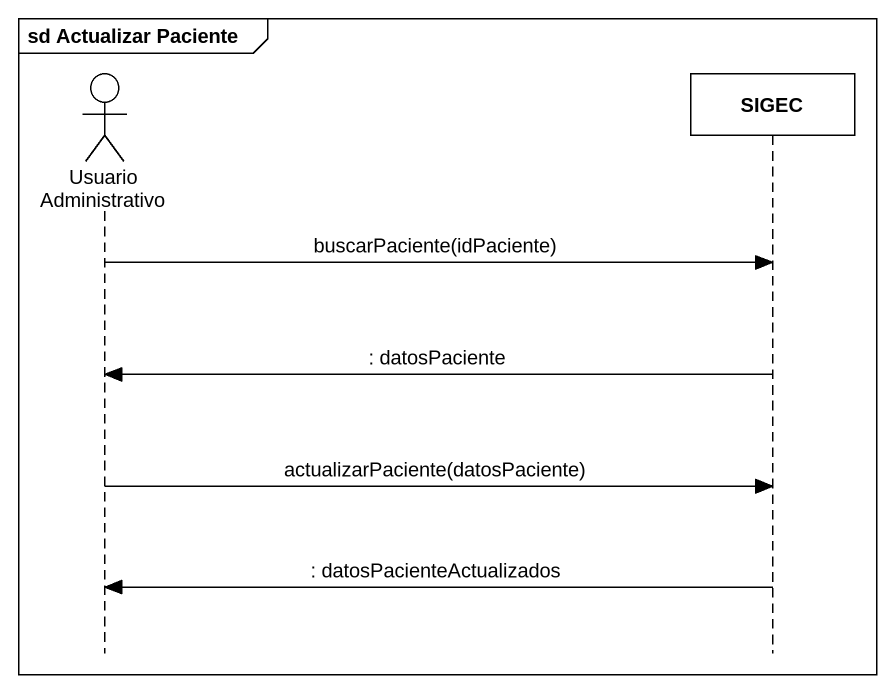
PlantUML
@startuml
mainframe sd Actualizar Paciente
hide footbox
actor "Usuario Administrativo" as Usuario_Administrativo
participant SIGEC

Usuario_Administrativo -> SIGEC : buscarPaciente(idPaciente)
SIGEC -> Usuario_Administrativo : : datosPaciente
Usuario_Administrativo -> SIGEC : actualizarPaciente(datosPaciente)
SIGEC -> Usuario_Administrativo : : datosPacienteActualizados
@enduml
